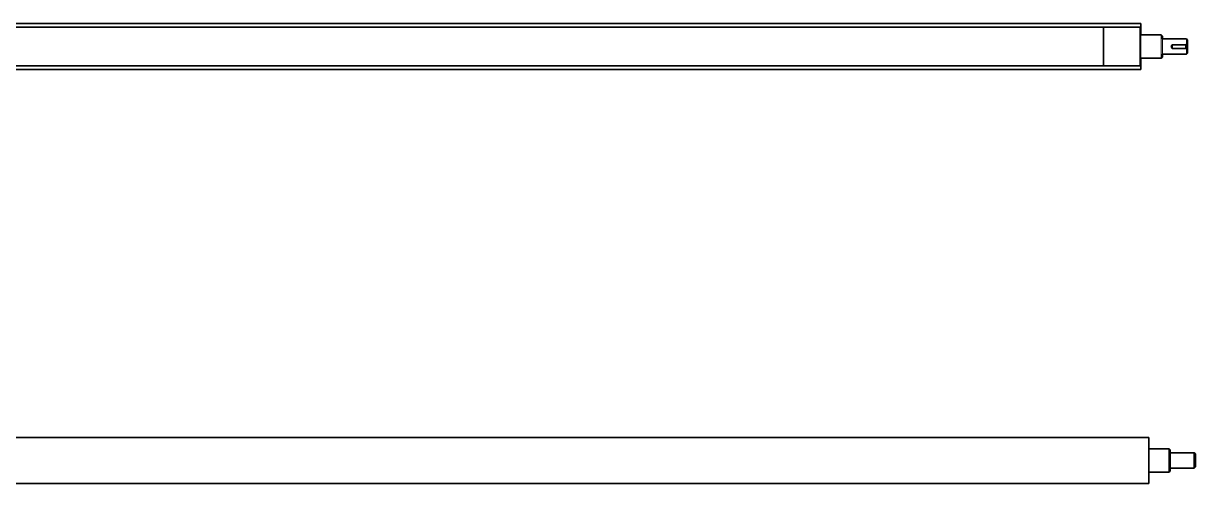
# Model space of a CAD drawing. Header units: millimetres. Extents: x 35 to 3848, y -8 to 1469.
# Drawn here: x 1941 to 3848, y 722 to 1469 of the extents above; entities that cross this region are included whole.
import ezdxf

# ---------------------------------------------------------------- set-up
doc = ezdxf.new("R2010")
doc.units = ezdxf.units.MM
doc.linetypes.add('ACAD_ISO02W100', pattern=[15, 12, -3])
doc.layers.add('Hidden Edges', color=7, linetype='ACAD_ISO02W100', lineweight=35)
doc.layers.add('Visible Edges', color=7, linetype='Continuous', lineweight=50)

msp = doc.modelspace()

# ---------------------------------------------------------------- linework, layer by layer
at = {"layer": 'Hidden Edges', "linetype": 'Continuous', "lineweight": 18}
for p, q in [((3757.1, 1400.2), (3757.1, 1463.2)), ((3759.1, 1450.7), (3759.1, 1412.7)), ((3792.1, 1412.7), (3792.1, 1450.7)), ((3794.1, 1444.2), (3794.1, 1419.2)), ((3833.1, 1419.2), (3833.1, 1444.2))]:
    msp.add_line(p, q, dxfattribs=at).dxf.unprotected_set("ltscale", 0)
at = {"layer": 'Visible Edges', "linetype": 'Continuous', "lineweight": 35}
for p, q in [((3759.1, 1469.2), (1206.1, 1469.2)), ((3759.1, 1463.2), (3759.1, 1469.2)), ((1289.1, 1463.2), (3759.1, 1463.2)), ((3698.1, 1463.2), (3698.1, 1400.2)), ((3757.1, 1463.2), (3698.1, 1463.2)), ((3759.1, 1461.2), (3757.1, 1463.2)), ((3759.1, 1463.2), (3759.1, 1461.2)), ((3759.1, 1450.7), (3759.1, 1461.2)), ((3792.1, 1450.7), (3759.1, 1450.7)), ((3794.1, 1448.7), (3792.1, 1450.7)), ((3794.1, 1444.2), (3794.1, 1448.7)), ((3833.1, 1444.2), (3794.1, 1444.2)), ((3808.3, 1431.7), (3810.1, 1434.7)), ((3810.1, 1428.7), (3808.3, 1431.7)), ((3810.1, 1428.7), (3810.1, 1434.7)), ((3810.1, 1434.7), (3832.1, 1434.7)), ((3832.1, 1434.7), (3835.1, 1437.7)), ((3832.1, 1428.7), (3832.1, 1434.7)), ((3835.1, 1442.2), (3833.1, 1444.2)), ((3835.1, 1437.7), (3835.1, 1442.2)), ((3835.1, 1437.7), (3835.1, 1425.7)), ((3759.1, 1412.7), (3792.1, 1412.7)), ((3759.1, 1402.2), (3759.1, 1412.7)), ((3792.1, 1412.7), (3794.1, 1414.7)), ((3794.1, 1419.2), (3833.1, 1419.2)), ((3794.1, 1414.7), (3794.1, 1419.2)), ((3832.1, 1428.7), (3810.1, 1428.7)), ((3835.1, 1425.7), (3832.1, 1428.7)), ((3833.1, 1419.2), (3835.1, 1421.2)), ((3835.1, 1421.2), (3835.1, 1425.7)), ((1206.1, 1394.2), (3759.1, 1394.2)), ((3759.1, 1400.2), (1289.1, 1400.2)), ((3698.1, 1400.2), (3757.1, 1400.2)), ((3757.1, 1400.2), (3759.1, 1402.2)), ((3759.1, 1402.2), (3759.1, 1400.2)), ((3759.1, 1394.2), (3759.1, 1400.2)), ((3771.9, 796.6), (1218.9, 796.6)), ((3771.9, 796.6), (3771.9, 759.1)), ((3771.9, 778.1), (3804.9, 778.1)), ((3804.9, 759.1), (3804.9, 778.1)), ((3806.9, 776.1), (3804.9, 778.1)), ((3806.9, 776.1), (3806.9, 759.1)), ((3806.9, 771.6), (3845.9, 771.6)), ((3845.9, 759.1), (3845.9, 771.6)), ((3847.9, 769.6), (3845.9, 771.6)), ((3847.9, 769.6), (3847.9, 759.1)), ((3771.9, 759.1), (3771.9, 721.6)), ((3804.9, 740.1), (3804.9, 759.1)), ((3806.9, 759.1), (3806.9, 742.1)), ((3806.9, 746.6), (3845.9, 746.6)), ((3845.9, 746.6), (3845.9, 759.1)), ((3847.9, 748.6), (3845.9, 746.6)), ((3847.9, 759.1), (3847.9, 748.6)), ((3771.9, 740.1), (3804.9, 740.1)), ((3806.9, 742.1), (3804.9, 740.1)), ((3771.9, 721.6), (1218.9, 721.6))]:
    msp.add_line(p, q, dxfattribs=at).dxf.unprotected_set("ltscale", 0)

doc.saveas('drawing.dxf')
